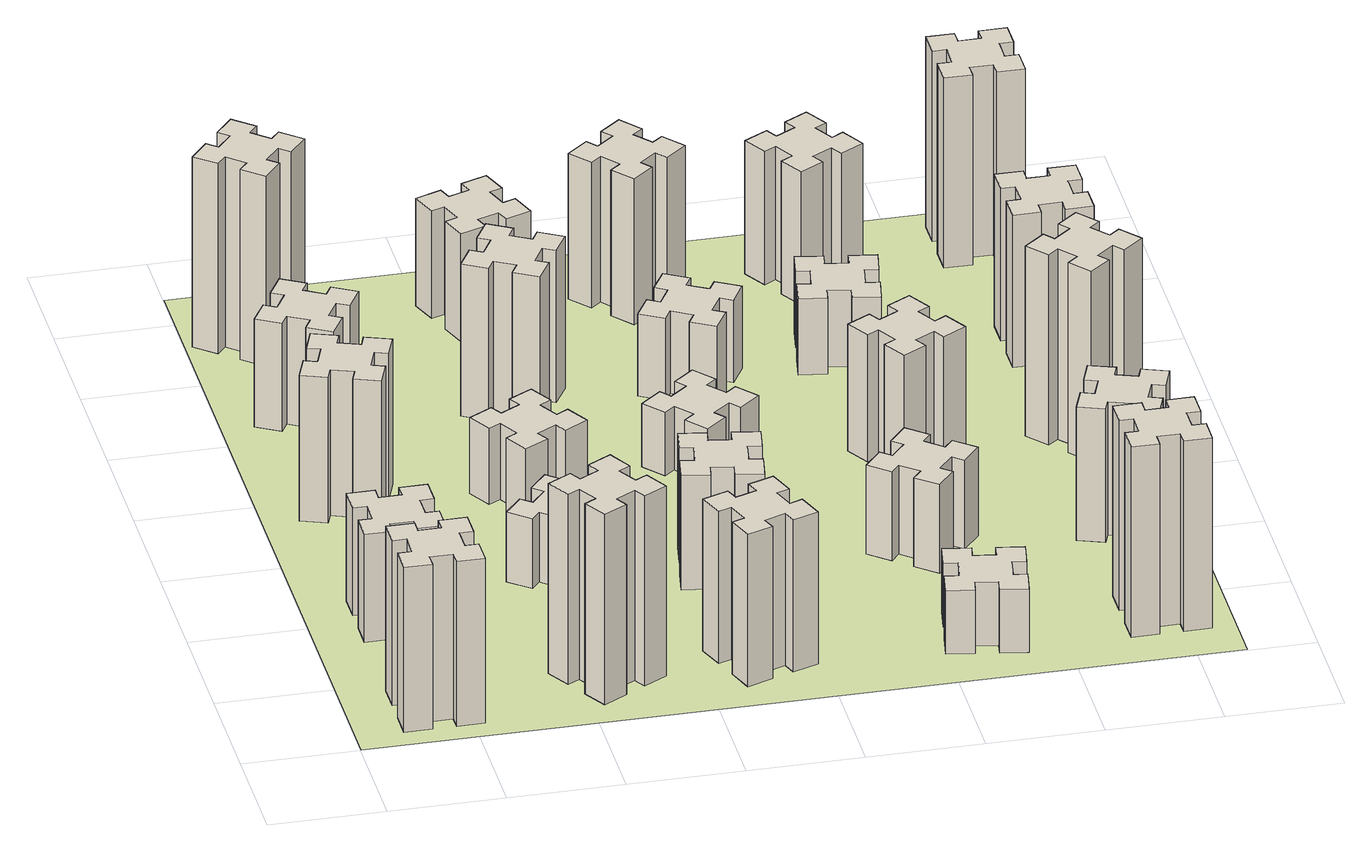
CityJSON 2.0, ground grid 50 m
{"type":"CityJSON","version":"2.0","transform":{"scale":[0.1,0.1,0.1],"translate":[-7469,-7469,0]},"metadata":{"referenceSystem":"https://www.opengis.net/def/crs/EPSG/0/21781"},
"CityObjects":{
"building1":{"type":"Building","attributes":{"class":"1000","function":"1000","usage":"1000","yearOfConstruction":2016,"roofType":"1000","measuredHeight":78,"storeysAboveGround":30,"storeysBelowGround":0},"geometry":[{"type":"Solid","lod":"1","boundaries":[[[[0,1,2,3,4,5,6,7,8,9,10,11,12,13,14,15,16,17,18,19]],[[17,16,20,21]],[[16,15,22,20]],[[15,14,23,22]],[[14,13,24,23]],[[13,12,25,24]],[[12,11,26,25]],[[11,10,27,26]],[[10,9,28,27]],[[9,8,29,28]],[[8,7,30,29]],[[7,6,31,30]],[[6,5,32,31]],[[5,4,33,32]],[[4,3,34,33]],[[3,2,35,34]],[[2,1,36,35]],[[1,0,37,36]],[[0,19,38,37]],[[19,18,39,38]],[[18,17,21,39]],[[24,25,26,27,28,29,30,31,32,33,34,35,36,37,38,39,21,20,22,23]]]]}]},
"building2":{"type":"Building","attributes":{"class":"1000","function":"1000","usage":"1000","yearOfConstruction":2016,"roofType":"1000","measuredHeight":51,"storeysAboveGround":30,"storeysBelowGround":0},"geometry":[{"type":"Solid","lod":"1","boundaries":[[[[40,41,42,43,44,45,46,47,48,49,50,51,52,53,54,55,56,57,58,59]],[[57,56,60,61]],[[56,55,62,60]],[[55,54,63,62]],[[54,53,64,63]],[[53,52,65,64]],[[52,51,66,65]],[[51,50,67,66]],[[50,49,68,67]],[[49,48,69,68]],[[48,47,70,69]],[[47,46,71,70]],[[46,45,72,71]],[[45,44,73,72]],[[44,43,74,73]],[[43,42,75,74]],[[42,41,76,75]],[[41,40,77,76]],[[40,59,78,77]],[[59,58,79,78]],[[58,57,61,79]],[[64,65,66,67,68,69,70,71,72,73,74,75,76,77,78,79,61,60,62,63]]]]}]},
"building3":{"type":"Building","attributes":{"class":"1000","function":"1000","usage":"1000","yearOfConstruction":2016,"roofType":"1000","measuredHeight":69,"storeysAboveGround":30,"storeysBelowGround":0},"geometry":[{"type":"Solid","lod":"1","boundaries":[[[[80,81,82,83,84,85,86,87,88,89,90,91,92,93,94,95,96,97,98,99]],[[97,96,100,101]],[[96,95,102,100]],[[95,94,103,102]],[[94,93,104,103]],[[93,92,105,104]],[[92,91,106,105]],[[91,90,107,106]],[[90,89,108,107]],[[89,88,109,108]],[[88,87,110,109]],[[87,86,111,110]],[[86,85,112,111]],[[85,84,113,112]],[[84,83,114,113]],[[83,82,115,114]],[[82,81,116,115]],[[81,80,117,116]],[[80,99,118,117]],[[99,98,119,118]],[[98,97,101,119]],[[104,105,106,107,108,109,110,111,112,113,114,115,116,117,118,119,101,100,102,103]]]]}]},
"building4":{"type":"Building","attributes":{"class":"1000","function":"1000","usage":"1000","yearOfConstruction":2016,"roofType":"1000","measuredHeight":51,"storeysAboveGround":30,"storeysBelowGround":0},"geometry":[{"type":"Solid","lod":"1","boundaries":[[[[120,121,122,123,124,125,126,127,128,129,130,131,132,133,134,135,136,137,138,139]],[[137,136,140,141]],[[136,135,142,140]],[[135,134,143,142]],[[134,133,144,143]],[[133,132,145,144]],[[132,131,146,145]],[[131,130,147,146]],[[130,129,148,147]],[[129,128,149,148]],[[128,127,150,149]],[[127,126,151,150]],[[126,125,152,151]],[[125,124,153,152]],[[124,123,154,153]],[[123,122,155,154]],[[122,121,156,155]],[[121,120,157,156]],[[120,139,158,157]],[[139,138,159,158]],[[138,137,141,159]],[[144,145,146,147,148,149,150,151,152,153,154,155,156,157,158,159,141,140,142,143]]]]}]},
"building5":{"type":"Building","attributes":{"class":"1000","function":"1000","usage":"1000","yearOfConstruction":2016,"roofType":"1000","measuredHeight":90,"storeysAboveGround":30,"storeysBelowGround":0},"geometry":[{"type":"Solid","lod":"1","boundaries":[[[[160,161,162,163,164,165,166,167,168,169,170,171,172,173,174,175,176,177,178,179]],[[177,176,180,181]],[[176,175,182,180]],[[175,174,183,182]],[[174,173,184,183]],[[173,172,185,184]],[[172,171,186,185]],[[171,170,187,186]],[[170,169,188,187]],[[169,168,189,188]],[[168,167,190,189]],[[167,166,191,190]],[[166,165,192,191]],[[165,164,193,192]],[[164,163,194,193]],[[163,162,195,194]],[[162,161,196,195]],[[161,160,197,196]],[[160,179,198,197]],[[179,178,199,198]],[[178,177,181,199]],[[184,185,186,187,188,189,190,191,192,193,194,195,196,197,198,199,181,180,182,183]]]]}]},
"building6":{"type":"Building","attributes":{"class":"1000","function":"1000","usage":"1000","yearOfConstruction":2016,"roofType":"1000","measuredHeight":90,"storeysAboveGround":30,"storeysBelowGround":0},"geometry":[{"type":"Solid","lod":"1","boundaries":[[[[200,201,202,203,204,205,206,207,208,209,210,211,212,213,214,215,216,217,218,219]],[[217,216,220,221]],[[216,215,222,220]],[[215,214,223,222]],[[214,213,224,223]],[[213,212,225,224]],[[212,211,226,225]],[[211,210,227,226]],[[210,209,228,227]],[[209,208,229,228]],[[208,207,230,229]],[[207,206,231,230]],[[206,205,232,231]],[[205,204,233,232]],[[204,203,234,233]],[[203,202,235,234]],[[202,201,236,235]],[[201,200,237,236]],[[200,219,238,237]],[[219,218,239,238]],[[218,217,221,239]],[[224,225,226,227,228,229,230,231,232,233,234,235,236,237,238,239,221,220,222,223]]]]}]},
"building7":{"type":"Building","attributes":{"class":"1000","function":"1000","usage":"1000","yearOfConstruction":2016,"roofType":"1000","measuredHeight":33,"storeysAboveGround":30,"storeysBelowGround":0},"geometry":[{"type":"Solid","lod":"1","boundaries":[[[[240,241,242,243,244,245,246,247,248,249,250,251,252,253,254,255,256,257,258,259]],[[257,256,260,261]],[[256,255,262,260]],[[255,254,263,262]],[[254,253,264,263]],[[253,252,265,264]],[[252,251,266,265]],[[251,250,267,266]],[[250,249,268,267]],[[249,248,269,268]],[[248,247,270,269]],[[247,246,271,270]],[[246,245,272,271]],[[245,244,273,272]],[[244,243,274,273]],[[243,242,275,274]],[[242,241,276,275]],[[241,240,277,276]],[[240,259,278,277]],[[259,258,279,278]],[[258,257,261,279]],[[264,265,266,267,268,269,270,271,272,273,274,275,276,277,278,279,261,260,262,263]]]]}]},
"building8":{"type":"Building","attributes":{"class":"1000","function":"1000","usage":"1000","yearOfConstruction":2016,"roofType":"1000","measuredHeight":36,"storeysAboveGround":30,"storeysBelowGround":0},"geometry":[{"type":"Solid","lod":"1","boundaries":[[[[280,281,282,283,284,285,286,287,288,289,290,291,292,293,294,295,296,297,298,299]],[[297,296,300,301]],[[296,295,302,300]],[[295,294,303,302]],[[294,293,304,303]],[[293,292,305,304]],[[292,291,306,305]],[[291,290,307,306]],[[290,289,308,307]],[[289,288,309,308]],[[288,287,310,309]],[[287,286,311,310]],[[286,285,312,311]],[[285,284,313,312]],[[284,283,314,313]],[[283,282,315,314]],[[282,281,316,315]],[[281,280,317,316]],[[280,299,318,317]],[[299,298,319,318]],[[298,297,301,319]],[[304,305,306,307,308,309,310,311,312,313,314,315,316,317,318,319,301,300,302,303]]]]}]},
"building9":{"type":"Building","attributes":{"class":"1000","function":"1000","usage":"1000","yearOfConstruction":2016,"roofType":"1000","measuredHeight":72,"storeysAboveGround":30,"storeysBelowGround":0},"geometry":[{"type":"Solid","lod":"1","boundaries":[[[[320,321,322,323,324,325,326,327,328,329,330,331,332,333,334,335,336,337,338,339]],[[337,336,340,341]],[[336,335,342,340]],[[335,334,343,342]],[[334,333,344,343]],[[333,332,345,344]],[[332,331,346,345]],[[331,330,347,346]],[[330,329,348,347]],[[329,328,349,348]],[[328,327,350,349]],[[327,326,351,350]],[[326,325,352,351]],[[325,324,353,352]],[[324,323,354,353]],[[323,322,355,354]],[[322,321,356,355]],[[321,320,357,356]],[[320,339,358,357]],[[339,338,359,358]],[[338,337,341,359]],[[344,345,346,347,348,349,350,351,352,353,354,355,356,357,358,359,341,340,342,343]]]]}]},
"building10":{"type":"Building","attributes":{"class":"1000","function":"1000","usage":"1000","yearOfConstruction":2016,"roofType":"1000","measuredHeight":72,"storeysAboveGround":30,"storeysBelowGround":0},"geometry":[{"type":"Solid","lod":"1","boundaries":[[[[360,361,362,363,364,365,366,367,368,369,370,371,372,373,374,375,376,377,378,379]],[[377,376,380,381]],[[376,375,382,380]],[[375,374,383,382]],[[374,373,384,383]],[[373,372,385,384]],[[372,371,386,385]],[[371,370,387,386]],[[370,369,388,387]],[[369,368,389,388]],[[368,367,390,389]],[[367,366,391,390]],[[366,365,392,391]],[[365,364,393,392]],[[364,363,394,393]],[[363,362,395,394]],[[362,361,396,395]],[[361,360,397,396]],[[360,379,398,397]],[[379,378,399,398]],[[378,377,381,399]],[[384,385,386,387,388,389,390,391,392,393,394,395,396,397,398,399,381,380,382,383]]]]}]},
"building11":{"type":"Building","attributes":{"class":"1000","function":"1000","usage":"1000","yearOfConstruction":2016,"roofType":"1000","measuredHeight":54,"storeysAboveGround":30,"storeysBelowGround":0},"geometry":[{"type":"Solid","lod":"1","boundaries":[[[[400,401,402,403,404,405,406,407,408,409,410,411,412,413,414,415,416,417,418,419]],[[417,416,420,421]],[[416,415,422,420]],[[415,414,423,422]],[[414,413,424,423]],[[413,412,425,424]],[[412,411,426,425]],[[411,410,427,426]],[[410,409,428,427]],[[409,408,429,428]],[[408,407,430,429]],[[407,406,431,430]],[[406,405,432,431]],[[405,404,433,432]],[[404,403,434,433]],[[403,402,435,434]],[[402,401,436,435]],[[401,400,437,436]],[[400,419,438,437]],[[419,418,439,438]],[[418,417,421,439]],[[424,425,426,427,428,429,430,431,432,433,434,435,436,437,438,439,421,420,422,423]]]]}]},
"building12":{"type":"Building","attributes":{"class":"1000","function":"1000","usage":"1000","yearOfConstruction":2016,"roofType":"1000","measuredHeight":51,"storeysAboveGround":30,"storeysBelowGround":0},"geometry":[{"type":"Solid","lod":"1","boundaries":[[[[440,441,442,443,444,445,446,447,448,449,450,451,452,453,454,455,456,457,458,459]],[[457,456,460,461]],[[456,455,462,460]],[[455,454,463,462]],[[454,453,464,463]],[[453,452,465,464]],[[452,451,466,465]],[[451,450,467,466]],[[450,449,468,467]],[[449,448,469,468]],[[448,447,470,469]],[[447,446,471,470]],[[446,445,472,471]],[[445,444,473,472]],[[444,443,474,473]],[[443,442,475,474]],[[442,441,476,475]],[[441,440,477,476]],[[440,459,478,477]],[[459,458,479,478]],[[458,457,461,479]],[[464,465,466,467,468,469,470,471,472,473,474,475,476,477,478,479,461,460,462,463]]]]}]},
"building13":{"type":"Building","attributes":{"class":"1000","function":"1000","usage":"1000","yearOfConstruction":2016,"roofType":"1000","measuredHeight":30,"storeysAboveGround":30,"storeysBelowGround":0},"geometry":[{"type":"Solid","lod":"1","boundaries":[[[[480,481,482,483,484,485,486,487,488,489,490,491,492,493,494,495,496,497,498,499]],[[497,496,500,501]],[[496,495,502,500]],[[495,494,503,502]],[[494,493,504,503]],[[493,492,505,504]],[[492,491,506,505]],[[491,490,507,506]],[[490,489,508,507]],[[489,488,509,508]],[[488,487,510,509]],[[487,486,511,510]],[[486,485,512,511]],[[485,484,513,512]],[[484,483,514,513]],[[483,482,515,514]],[[482,481,516,515]],[[481,480,517,516]],[[480,499,518,517]],[[499,498,519,518]],[[498,497,501,519]],[[504,505,506,507,508,509,510,511,512,513,514,515,516,517,518,519,501,500,502,503]]]]}]},
"building14":{"type":"Building","attributes":{"class":"1000","function":"1000","usage":"1000","yearOfConstruction":2016,"roofType":"1000","measuredHeight":39,"storeysAboveGround":30,"storeysBelowGround":0},"geometry":[{"type":"Solid","lod":"1","boundaries":[[[[520,521,522,523,524,525,526,527,528,529,530,531,532,533,534,535,536,537,538,539]],[[537,536,540,541]],[[536,535,542,540]],[[535,534,543,542]],[[534,533,544,543]],[[533,532,545,544]],[[532,531,546,545]],[[531,530,547,546]],[[530,529,548,547]],[[529,528,549,548]],[[528,527,550,549]],[[527,526,551,550]],[[526,525,552,551]],[[525,524,553,552]],[[524,523,554,553]],[[523,522,555,554]],[[522,521,556,555]],[[521,520,557,556]],[[520,539,558,557]],[[539,538,559,558]],[[538,537,541,559]],[[544,545,546,547,548,549,550,551,552,553,554,555,556,557,558,559,541,540,542,543]]]]}]},
"building15":{"type":"Building","attributes":{"class":"1000","function":"1000","usage":"1000","yearOfConstruction":2016,"roofType":"1000","measuredHeight":30,"storeysAboveGround":30,"storeysBelowGround":0},"geometry":[{"type":"Solid","lod":"1","boundaries":[[[[560,561,562,563,564,565,566,567,568,569,570,571,572,573,574,575,576,577,578,579]],[[577,576,580,581]],[[576,575,582,580]],[[575,574,583,582]],[[574,573,584,583]],[[573,572,585,584]],[[572,571,586,585]],[[571,570,587,586]],[[570,569,588,587]],[[569,568,589,588]],[[568,567,590,589]],[[567,566,591,590]],[[566,565,592,591]],[[565,564,593,592]],[[564,563,594,593]],[[563,562,595,594]],[[562,561,596,595]],[[561,560,597,596]],[[560,579,598,597]],[[579,578,599,598]],[[578,577,581,599]],[[584,585,586,587,588,589,590,591,592,593,594,595,596,597,598,599,581,580,582,583]]]]}]},
"building16":{"type":"Building","attributes":{"class":"1000","function":"1000","usage":"1000","yearOfConstruction":2016,"roofType":"1000","measuredHeight":69,"storeysAboveGround":30,"storeysBelowGround":0},"geometry":[{"type":"Solid","lod":"1","boundaries":[[[[600,601,602,603,604,605,606,607,608,609,610,611,612,613,614,615,616,617,618,619]],[[617,616,620,621]],[[616,615,622,620]],[[615,614,623,622]],[[614,613,624,623]],[[613,612,625,624]],[[612,611,626,625]],[[611,610,627,626]],[[610,609,628,627]],[[609,608,629,628]],[[608,607,630,629]],[[607,606,631,630]],[[606,605,632,631]],[[605,604,633,632]],[[604,603,634,633]],[[603,602,635,634]],[[602,601,636,635]],[[601,600,637,636]],[[600,619,638,637]],[[619,618,639,638]],[[618,617,621,639]],[[624,625,626,627,628,629,630,631,632,633,634,635,636,637,638,639,621,620,622,623]]]]}]},
"building17":{"type":"Building","attributes":{"class":"1000","function":"1000","usage":"1000","yearOfConstruction":2016,"roofType":"1000","measuredHeight":42,"storeysAboveGround":30,"storeysBelowGround":0},"geometry":[{"type":"Solid","lod":"1","boundaries":[[[[640,641,642,643,644,645,646,647,648,649,650,651,652,653,654,655,656,657,658,659]],[[657,656,660,661]],[[656,655,662,660]],[[655,654,663,662]],[[654,653,664,663]],[[653,652,665,664]],[[652,651,666,665]],[[651,650,667,666]],[[650,649,668,667]],[[649,648,669,668]],[[648,647,670,669]],[[647,646,671,670]],[[646,645,672,671]],[[645,644,673,672]],[[644,643,674,673]],[[643,642,675,674]],[[642,641,676,675]],[[641,640,677,676]],[[640,659,678,677]],[[659,658,679,678]],[[658,657,661,679]],[[664,665,666,667,668,669,670,671,672,673,674,675,676,677,678,679,661,660,662,663]]]]}]},
"building18":{"type":"Building","attributes":{"class":"1000","function":"1000","usage":"1000","yearOfConstruction":2016,"roofType":"1000","measuredHeight":60,"storeysAboveGround":30,"storeysBelowGround":0},"geometry":[{"type":"Solid","lod":"1","boundaries":[[[[680,681,682,683,684,685,686,687,688,689,690,691,692,693,694,695,696,697,698,699]],[[697,696,700,701]],[[696,695,702,700]],[[695,694,703,702]],[[694,693,704,703]],[[693,692,705,704]],[[692,691,706,705]],[[691,690,707,706]],[[690,689,708,707]],[[689,688,709,708]],[[688,687,710,709]],[[687,686,711,710]],[[686,685,712,711]],[[685,684,713,712]],[[684,683,714,713]],[[683,682,715,714]],[[682,681,716,715]],[[681,680,717,716]],[[680,699,718,717]],[[699,698,719,718]],[[698,697,701,719]],[[704,705,706,707,708,709,710,711,712,713,714,715,716,717,718,719,701,700,702,703]]]]}]},
"building19":{"type":"Building","attributes":{"class":"1000","function":"1000","usage":"1000","yearOfConstruction":2016,"roofType":"1000","measuredHeight":36,"storeysAboveGround":30,"storeysBelowGround":0},"geometry":[{"type":"Solid","lod":"1","boundaries":[[[[720,721,722,723,724,725,726,727,728,729,730,731,732,733,734,735,736,737,738,739]],[[737,736,740,741]],[[736,735,742,740]],[[735,734,743,742]],[[734,733,744,743]],[[733,732,745,744]],[[732,731,746,745]],[[731,730,747,746]],[[730,729,748,747]],[[729,728,749,748]],[[728,727,750,749]],[[727,726,751,750]],[[726,725,752,751]],[[725,724,753,752]],[[724,723,754,753]],[[723,722,755,754]],[[722,721,756,755]],[[721,720,757,756]],[[720,739,758,757]],[[739,738,759,758]],[[738,737,741,759]],[[744,745,746,747,748,749,750,751,752,753,754,755,756,757,758,759,741,740,742,743]]]]}]},
"building20":{"type":"Building","attributes":{"class":"1000","function":"1000","usage":"1000","yearOfConstruction":2016,"roofType":"1000","measuredHeight":90,"storeysAboveGround":30,"storeysBelowGround":0},"geometry":[{"type":"Solid","lod":"1","boundaries":[[[[760,761,762,763,764,765,766,767,768,769,770,771,772,773,774,775,776,777,778,779]],[[777,776,780,781]],[[776,775,782,780]],[[775,774,783,782]],[[774,773,784,783]],[[773,772,785,784]],[[772,771,786,785]],[[771,770,787,786]],[[770,769,788,787]],[[769,768,789,788]],[[768,767,790,789]],[[767,766,791,790]],[[766,765,792,791]],[[765,764,793,792]],[[764,763,794,793]],[[763,762,795,794]],[[762,761,796,795]],[[761,760,797,796]],[[760,779,798,797]],[[779,778,799,798]],[[778,777,781,799]],[[784,785,786,787,788,789,790,791,792,793,794,795,796,797,798,799,781,780,782,783]]]]}]},
"building21":{"type":"Building","attributes":{"class":"1000","function":"1000","usage":"1000","yearOfConstruction":2016,"roofType":"1000","measuredHeight":63,"storeysAboveGround":30,"storeysBelowGround":0},"geometry":[{"type":"Solid","lod":"1","boundaries":[[[[800,801,802,803,804,805,806,807,808,809,810,811,812,813,814,815,816,817,818,819]],[[817,816,820,821]],[[816,815,822,820]],[[815,814,823,822]],[[814,813,824,823]],[[813,812,825,824]],[[812,811,826,825]],[[811,810,827,826]],[[810,809,828,827]],[[809,808,829,828]],[[808,807,830,829]],[[807,806,831,830]],[[806,805,832,831]],[[805,804,833,832]],[[804,803,834,833]],[[803,802,835,834]],[[802,801,836,835]],[[801,800,837,836]],[[800,819,838,837]],[[819,818,839,838]],[[818,817,821,839]],[[824,825,826,827,828,829,830,831,832,833,834,835,836,837,838,839,821,820,822,823]]]]}]},
"building22":{"type":"Building","attributes":{"class":"1000","function":"1000","usage":"1000","yearOfConstruction":2016,"roofType":"1000","measuredHeight":63,"storeysAboveGround":30,"storeysBelowGround":0},"geometry":[{"type":"Solid","lod":"1","boundaries":[[[[840,841,842,843,844,845,846,847,848,849,850,851,852,853,854,855,856,857,858,859]],[[857,856,860,861]],[[856,855,862,860]],[[855,854,863,862]],[[854,853,864,863]],[[853,852,865,864]],[[852,851,866,865]],[[851,850,867,866]],[[850,849,868,867]],[[849,848,869,868]],[[848,847,870,869]],[[847,846,871,870]],[[846,845,872,871]],[[845,844,873,872]],[[844,843,874,873]],[[843,842,875,874]],[[842,841,876,875]],[[841,840,877,876]],[[840,859,878,877]],[[859,858,879,878]],[[858,857,861,879]],[[864,865,866,867,868,869,870,871,872,873,874,875,876,877,878,879,861,860,862,863]]]]}]},
"building23":{"type":"Building","attributes":{"class":"1000","function":"1000","usage":"1000","yearOfConstruction":2016,"roofType":"1000","measuredHeight":90,"storeysAboveGround":30,"storeysBelowGround":0},"geometry":[{"type":"Solid","lod":"1","boundaries":[[[[880,881,882,883,884,885,886,887,888,889,890,891,892,893,894,895,896,897,898,899]],[[897,896,900,901]],[[896,895,902,900]],[[895,894,903,902]],[[894,893,904,903]],[[893,892,905,904]],[[892,891,906,905]],[[891,890,907,906]],[[890,889,908,907]],[[889,888,909,908]],[[888,887,910,909]],[[887,886,911,910]],[[886,885,912,911]],[[885,884,913,912]],[[884,883,914,913]],[[883,882,915,914]],[[882,881,916,915]],[[881,880,917,916]],[[880,899,918,917]],[[899,898,919,918]],[[898,897,901,919]],[[904,905,906,907,908,909,910,911,912,913,914,915,916,917,918,919,901,900,902,903]]]]}]},
"building24":{"type":"Building","attributes":{"class":"1000","function":"1000","usage":"1000","yearOfConstruction":2016,"roofType":"1000","measuredHeight":72,"storeysAboveGround":30,"storeysBelowGround":0},"geometry":[{"type":"Solid","lod":"1","boundaries":[[[[920,921,922,923,924,925,926,927,928,929,930,931,932,933,934,935,936,937,938,939]],[[937,936,940,941]],[[936,935,942,940]],[[935,934,943,942]],[[934,933,944,943]],[[933,932,945,944]],[[932,931,946,945]],[[931,930,947,946]],[[930,929,948,947]],[[929,928,949,948]],[[928,927,950,949]],[[927,926,951,950]],[[926,925,952,951]],[[925,924,953,952]],[[924,923,954,953]],[[923,922,955,954]],[[922,921,956,955]],[[921,920,957,956]],[[920,939,958,957]],[[939,938,959,958]],[[938,937,941,959]],[[944,945,946,947,948,949,950,951,952,953,954,955,956,957,958,959,941,940,942,943]]]]}]},
"building25":{"type":"Building","attributes":{"class":"1000","function":"1000","usage":"1000","yearOfConstruction":2016,"roofType":"1000","measuredHeight":90,"storeysAboveGround":30,"storeysBelowGround":0},"geometry":[{"type":"Solid","lod":"1","boundaries":[[[[960,961,962,963,964,965,966,967,968,969,970,971,972,973,974,975,976,977,978,979]],[[977,976,980,981]],[[976,975,982,980]],[[975,974,983,982]],[[974,973,984,983]],[[973,972,985,984]],[[972,971,986,985]],[[971,970,987,986]],[[970,969,988,987]],[[969,968,989,988]],[[968,967,990,989]],[[967,966,991,990]],[[966,965,992,991]],[[965,964,993,992]],[[964,963,994,993]],[[963,962,995,994]],[[962,961,996,995]],[[961,960,997,996]],[[960,979,998,997]],[[979,978,999,998]],[[978,977,981,999]],[[984,985,986,987,988,989,990,991,992,993,994,995,996,997,998,999,981,980,982,983]]]]}]},
"landuse1":{"type":"LandUse","attributes":{"name":"plot1","function":"1010"},"geometry":[{"type":"MultiSurface","lod":"1","boundaries":[[[1000,1001,1002,1003]]]}]}
},
"vertices":[
[265,325,0],[265,225,0],[205,225,0],[205,105,0],[325,105,0],[325,165,0],[425,165,0],[425,105,0],[545,105,0],[545,225,0],[485,225,0],[485,325,0],[545,325,0],[545,445,0],[425,445,0],[425,385,0],[325,385,0],[325,445,0],[205,445,0],[205,325,0],[325,385,780],[325,445,780],[425,385,780],[425,445,780],[545,445,780],[545,325,780],[485,325,780],[485,225,780],[545,225,780],[545,105,780],[425,105,780],[425,165,780],[325,165,780],[325,105,780],[205,105,780],[205,225,780],[265,225,780],[265,325,780],[205,325,780],[205,445,780],
[265,1065,0],[265,965,0],[205,965,0],[205,845,0],[325,845,0],[325,905,0],[425,905,0],[425,845,0],[545,845,0],[545,965,0],[485,965,0],[485,1065,0],[545,1065,0],[545,1185,0],[425,1185,0],[425,1125,0],[325,1125,0],[325,1185,0],[205,1185,0],[205,1065,0],[325,1125,510],[325,1185,510],[425,1125,510],[425,1185,510],[545,1185,510],[545,1065,510],[485,1065,510],[485,965,510],[545,965,510],[545,845,510],[425,845,510],[425,905,510],[325,905,510],[325,845,510],[205,845,510],[205,965,510],[265,965,510],[265,1065,510],[205,1065,510],[205,1185,510],
[291,1869,0],[385,1835,0],[364,1779,0],[477,1737,0],[518,1850,0],[462,1871,0],[496,1965,0],[552,1944,0],[593,2057,0],[480,2098,0],[460,2042,0],[366,2076,0],[387,2132,0],[274,2173,0],[233,2060,0],[289,2040,0],[255,1946,0],[199,1967,0],[157,1854,0],[270,1813,0],[255,1946,690],[199,1967,690],[289,2040,690],[233,2060,690],[274,2173,690],[387,2132,690],[366,2076,690],[460,2042,690],[480,2098,690],[593,2057,690],[552,1944,690],[496,1965,690],[462,1871,690],[518,1850,690],[477,1737,690],[364,1779,690],[385,1835,690],[291,1869,690],[270,1813,690],[157,1854,690],
[446,2597,0],[496,2684,0],[548,2654,0],[608,2758,0],[504,2818,0],[474,2766,0],[387,2816,0],[417,2868,0],[313,2928,0],[253,2824,0],[305,2794,0],[255,2707,0],[203,2737,0],[143,2633,0],[247,2573,0],[277,2625,0],[364,2575,0],[334,2523,0],[438,2463,0],[498,2567,0],[364,2575,510],[334,2523,510],[277,2625,510],[247,2573,510],[143,2633,510],[203,2737,510],[255,2707,510],[305,2794,510],[253,2824,510],[313,2928,510],[417,2868,510],[387,2816,510],[474,2766,510],[504,2818,510],[608,2758,510],[548,2654,510],[496,2684,510],[446,2597,510],[498,2567,510],[438,2463,510],
[1127,255,0],[1214,305,0],[1244,253,0],[1348,313,0],[1288,417,0],[1236,387,0],[1186,474,0],[1238,504,0],[1178,608,0],[1074,548,0],[1104,496,0],[1017,446,0],[987,498,0],[883,438,0],[943,334,0],[995,364,0],[1045,277,0],[993,247,0],[1053,143,0],[1157,203,0],[1045,277,900],[993,247,900],[995,364,900],[943,334,900],[883,438,900],[987,498,900],[1017,446,900],[1104,496,900],[1074,548,900],[1178,608,900],[1238,504,900],[1186,474,900],[1236,387,900],[1288,417,900],[1348,313,900],[1244,253,900],[1214,305,900],[1127,255,900],[1157,203,900],[1053,143,900],
[384,3387,0],[308,3452,0],[346,3498,0],[254,3575,0],[177,3483,0],[223,3444,0],[159,3368,0],[113,3406,0],[36,3314,0],[128,3237,0],[166,3283,0],[243,3219,0],[204,3173,0],[296,3096,0],[373,3188,0],[327,3226,0],[392,3303,0],[438,3264,0],[515,3356,0],[423,3433,0],[392,3303,900],[438,3264,900],[327,3226,900],[373,3188,900],[296,3096,900],[204,3173,900],[243,3219,900],[166,3283,900],[128,3237,900],[36,3314,900],[113,3406,900],[159,3368,900],[223,3444,900],[177,3483,900],[254,3575,900],[346,3498,900],[308,3452,900],[384,3387,900],[423,3433,900],[515,3356,900],
[1224,1267,0],[1148,1332,0],[1186,1378,0],[1094,1455,0],[1017,1363,0],[1063,1324,0],[999,1248,0],[953,1286,0],[876,1194,0],[968,1117,0],[1006,1163,0],[1083,1099,0],[1044,1053,0],[1136,976,0],[1213,1068,0],[1167,1106,0],[1232,1183,0],[1278,1144,0],[1355,1236,0],[1263,1313,0],[1232,1183,330],[1278,1144,330],[1167,1106,330],[1213,1068,330],[1136,976,330],[1044,1053,330],[1083,1099,330],[1006,1163,330],[968,1117,330],[876,1194,330],[953,1286,330],[999,1248,330],[1063,1324,330],[1017,1363,330],[1094,1455,330],[1186,1378,330],[1148,1332,330],[1224,1267,330],[1263,1313,330],[1355,1236,330],
[995,1844,0],[1045,1757,0],[993,1727,0],[1053,1623,0],[1157,1683,0],[1127,1735,0],[1214,1785,0],[1244,1733,0],[1348,1793,0],[1288,1897,0],[1236,1867,0],[1186,1954,0],[1238,1984,0],[1178,2088,0],[1074,2028,0],[1104,1976,0],[1017,1926,0],[987,1978,0],[883,1918,0],[943,1814,0],[1017,1926,360],[987,1978,360],[1104,1976,360],[1074,2028,360],[1178,2088,360],[1238,1984,360],[1186,1954,360],[1236,1867,360],[1288,1897,360],[1348,1793,360],[1244,1733,360],[1214,1785,360],[1127,1735,360],[1157,1683,360],[1053,1623,360],[993,1727,360],[1045,1757,360],[995,1844,360],[943,1814,360],[883,1918,360],
[1765,496,0],[1671,462,0],[1650,518,0],[1537,477,0],[1579,364,0],[1635,385,0],[1669,291,0],[1613,270,0],[1654,157,0],[1767,199,0],[1746,255,0],[1840,289,0],[1860,233,0],[1973,274,0],[1932,387,0],[1876,366,0],[1842,460,0],[1898,480,0],[1857,593,0],[1744,552,0],[1842,460,720],[1898,480,720],[1876,366,720],[1932,387,720],[1973,274,720],[1860,233,720],[1840,289,720],[1746,255,720],[1767,199,720],[1654,157,720],[1613,270,720],[1669,291,720],[1635,385,720],[1579,364,720],[1537,477,720],[1650,518,720],[1671,462,720],[1765,496,720],[1744,552,720],[1857,593,720],
[1314,2666,0],[1227,2716,0],[1257,2768,0],[1153,2828,0],[1093,2724,0],[1145,2694,0],[1095,2607,0],[1043,2637,0],[983,2533,0],[1087,2473,0],[1117,2525,0],[1204,2475,0],[1174,2423,0],[1278,2363,0],[1338,2467,0],[1286,2497,0],[1336,2584,0],[1388,2554,0],[1448,2658,0],[1344,2718,0],[1336,2584,720],[1388,2554,720],[1286,2497,720],[1338,2467,720],[1278,2363,720],[1174,2423,720],[1204,2475,720],[1117,2525,720],[1087,2473,720],[983,2533,720],[1043,2637,720],[1095,2607,720],[1145,2694,720],[1093,2724,720],[1153,2828,720],[1257,2768,720],[1227,2716,720],[1314,2666,720],[1344,2718,720],[1448,2658,720],
[1855,1047,0],[1872,1145,0],[1931,1135,0],[1952,1253,0],[1834,1274,0],[1824,1215,0],[1725,1232,0],[1736,1291,0],[1617,1312,0],[1597,1194,0],[1656,1184,0],[1638,1085,0],[1579,1096,0],[1558,977,0],[1677,957,0],[1687,1016,0],[1785,998,0],[1775,939,0],[1893,918,0],[1914,1037,0],[1785,998,540],[1775,939,540],[1687,1016,540],[1677,957,540],[1558,977,540],[1579,1096,540],[1638,1085,540],[1656,1184,540],[1597,1194,540],[1617,1312,540],[1736,1291,540],[1725,1232,540],[1824,1215,540],[1834,1274,540],[1952,1253,540],[1931,1135,540],[1872,1145,540],[1855,1047,540],[1914,1037,540],[1893,918,540],
[1225,3456,0],[1131,3422,0],[1110,3478,0],[997,3437,0],[1039,3324,0],[1095,3345,0],[1129,3251,0],[1073,3230,0],[1114,3117,0],[1227,3159,0],[1206,3215,0],[1300,3249,0],[1320,3193,0],[1433,3234,0],[1392,3347,0],[1336,3326,0],[1302,3420,0],[1358,3440,0],[1317,3553,0],[1204,3512,0],[1302,3420,510],[1358,3440,510],[1336,3326,510],[1392,3347,510],[1433,3234,510],[1320,3193,510],[1300,3249,510],[1206,3215,510],[1227,3159,510],[1114,3117,510],[1073,3230,510],[1129,3251,510],[1095,3345,510],[1039,3324,510],[997,3437,510],[1110,3478,510],[1131,3422,510],[1225,3456,510],[1204,3512,510],[1317,3553,510],
[1972,1988,0],[1907,2064,0],[1953,2103,0],[1876,2195,0],[1784,2118,0],[1823,2072,0],[1746,2007,0],[1708,2053,0],[1616,1976,0],[1693,1884,0],[1739,1923,0],[1803,1846,0],[1757,1808,0],[1834,1716,0],[1926,1793,0],[1888,1839,0],[1964,1903,0],[2003,1857,0],[2095,1934,0],[2018,2026,0],[1964,1903,300],[2003,1857,300],[1888,1839,300],[1926,1793,300],[1834,1716,300],[1757,1808,300],[1803,1846,300],[1739,1923,300],[1693,1884,300],[1616,1976,300],[1708,2053,300],[1746,2007,300],[1823,2072,300],[1784,2118,300],[1876,2195,300],[1953,2103,300],[1907,2064,300],[1972,1988,300],[2018,2026,300],[2095,1934,300],
[2026,2497,0],[2076,2584,0],[2128,2554,0],[2188,2658,0],[2084,2718,0],[2054,2666,0],[1967,2716,0],[1997,2768,0],[1893,2828,0],[1833,2724,0],[1885,2694,0],[1835,2607,0],[1783,2637,0],[1723,2533,0],[1827,2473,0],[1857,2525,0],[1944,2475,0],[1914,2423,0],[2018,2363,0],[2078,2467,0],[1944,2475,390],[1914,2423,390],[1857,2525,390],[1827,2473,390],[1723,2533,390],[1783,2637,390],[1835,2607,390],[1885,2694,390],[1833,2724,390],[1893,2828,390],[1997,2768,390],[1967,2716,390],[2054,2666,390],[2084,2718,390],[2188,2658,390],[2128,2554,390],[2076,2584,390],[2026,2497,390],[2078,2467,390],[2018,2363,390],
[2596,444,0],[2578,345,0],[2519,356,0],[2498,237,0],[2617,217,0],[2627,276,0],[2725,258,0],[2715,199,0],[2833,178,0],[2854,297,0],[2795,307,0],[2812,405,0],[2871,395,0],[2892,513,0],[2774,534,0],[2764,475,0],[2665,492,0],[2676,551,0],[2557,572,0],[2537,454,0],[2665,492,300],[2676,551,300],[2764,475,300],[2774,534,300],[2892,513,300],[2871,395,300],[2812,405,300],[2795,307,300],[2854,297,300],[2833,178,300],[2715,199,300],[2725,258,300],[2627,276,300],[2617,217,300],[2498,237,300],[2519,356,300],[2578,345,300],[2596,444,300],[2537,454,300],[2557,572,300],
[1888,3219,0],[1964,3283,0],[2003,3237,0],[2095,3314,0],[2018,3406,0],[1972,3368,0],[1907,3444,0],[1953,3483,0],[1876,3575,0],[1784,3498,0],[1823,3452,0],[1746,3387,0],[1708,3433,0],[1616,3356,0],[1693,3264,0],[1739,3303,0],[1803,3226,0],[1757,3188,0],[1834,3096,0],[1926,3173,0],[1803,3226,690],[1757,3188,690],[1739,3303,690],[1693,3264,690],[1616,3356,690],[1708,3433,690],[1746,3387,690],[1823,3452,690],[1784,3498,690],[1876,3575,690],[1953,3483,690],[1907,3444,690],[1972,3368,690],[2018,3406,690],[2095,3314,690],[2003,3237,690],[1964,3283,690],[1888,3219,690],[1926,3173,690],[1834,3096,690],
[2647,1006,0],[2712,1083,0],[2758,1044,0],[2835,1136,0],[2743,1213,0],[2704,1167,0],[2628,1232,0],[2666,1278,0],[2574,1355,0],[2497,1263,0],[2543,1224,0],[2479,1148,0],[2433,1186,0],[2356,1094,0],[2448,1017,0],[2486,1063,0],[2563,999,0],[2524,953,0],[2616,876,0],[2693,968,0],[2563,999,420],[2524,953,420],[2486,1063,420],[2448,1017,420],[2356,1094,420],[2433,1186,420],[2479,1148,420],[2543,1224,420],[2497,1263,420],[2574,1355,420],[2666,1278,420],[2628,1232,420],[2704,1167,420],[2743,1213,420],[2835,1136,420],[2758,1044,420],[2712,1083,420],[2647,1006,420],[2693,968,420],[2616,876,420],
[2816,1867,0],[2766,1954,0],[2818,1984,0],[2758,2088,0],[2654,2028,0],[2684,1976,0],[2597,1926,0],[2567,1978,0],[2463,1918,0],[2523,1814,0],[2575,1844,0],[2625,1757,0],[2573,1727,0],[2633,1623,0],[2737,1683,0],[2707,1735,0],[2794,1785,0],[2824,1733,0],[2928,1793,0],[2868,1897,0],[2794,1785,600],[2824,1733,600],[2707,1735,600],[2737,1683,600],[2633,1623,600],[2573,1727,600],[2625,1757,600],[2575,1844,600],[2523,1814,600],[2463,1918,600],[2567,1978,600],[2597,1926,600],[2684,1976,600],[2654,2028,600],[2758,2088,600],[2818,1984,600],[2766,1954,600],[2816,1867,600],[2868,1897,600],[2928,1793,600],
[2664,2795,0],[2565,2812,0],[2576,2871,0],[2457,2892,0],[2437,2774,0],[2496,2764,0],[2478,2665,0],[2419,2676,0],[2398,2557,0],[2517,2537,0],[2527,2596,0],[2625,2578,0],[2615,2519,0],[2733,2498,0],[2754,2617,0],[2695,2627,0],[2712,2725,0],[2771,2715,0],[2792,2833,0],[2674,2854,0],[2712,2725,360],[2771,2715,360],[2695,2627,360],[2754,2617,360],[2733,2498,360],[2615,2519,360],[2625,2578,360],[2527,2596,360],[2517,2537,360],[2398,2557,360],[2419,2676,360],[2478,2665,360],[2496,2764,360],[2437,2774,360],[2457,2892,360],[2576,2871,360],[2565,2812,360],[2664,2795,360],[2674,2854,360],[2792,2833,360],
[3325,425,0],[3325,325,0],[3265,325,0],[3265,205,0],[3385,205,0],[3385,265,0],[3485,265,0],[3485,205,0],[3605,205,0],[3605,325,0],[3545,325,0],[3545,425,0],[3605,425,0],[3605,545,0],[3485,545,0],[3485,485,0],[3385,485,0],[3385,545,0],[3265,545,0],[3265,425,0],[3385,485,900],[3385,545,900],[3485,485,900],[3485,545,900],[3605,545,900],[3605,425,900],[3545,425,900],[3545,325,900],[3605,325,900],[3605,205,900],[3485,205,900],[3485,265,900],[3385,265,900],[3385,205,900],[3265,205,900],[3265,325,900],[3325,325,900],[3325,425,900],[3265,425,900],[3265,545,900],
[2716,3347,0],[2666,3434,0],[2718,3464,0],[2658,3568,0],[2554,3508,0],[2584,3456,0],[2497,3406,0],[2467,3458,0],[2363,3398,0],[2423,3294,0],[2475,3324,0],[2525,3237,0],[2473,3207,0],[2533,3103,0],[2637,3163,0],[2607,3215,0],[2694,3265,0],[2724,3213,0],[2828,3273,0],[2768,3377,0],[2694,3265,630],[2724,3213,630],[2607,3215,630],[2637,3163,630],[2533,3103,630],[2473,3207,630],[2525,3237,630],[2475,3324,630],[2423,3294,630],[2363,3398,630],[2467,3458,630],[2497,3406,630],[2584,3456,630],[2554,3508,630],[2658,3568,630],[2718,3464,630],[2666,3434,630],[2716,3347,630],[2768,3377,630],[2828,3273,630],
[3351,1029,0],[3445,995,0],[3424,939,0],[3537,897,0],[3578,1010,0],[3522,1031,0],[3556,1125,0],[3612,1104,0],[3653,1217,0],[3540,1258,0],[3520,1202,0],[3426,1236,0],[3447,1292,0],[3334,1333,0],[3293,1220,0],[3349,1200,0],[3315,1106,0],[3259,1127,0],[3217,1014,0],[3330,973,0],[3315,1106,630],[3259,1127,630],[3349,1200,630],[3293,1220,630],[3334,1333,630],[3447,1292,630],[3426,1236,630],[3520,1202,630],[3540,1258,630],[3653,1217,630],[3612,1104,630],[3556,1125,630],[3522,1031,630],[3578,1010,630],[3537,897,630],[3424,939,630],[3445,995,630],[3351,1029,630],[3330,973,630],[3217,1014,630],
[3552,1888,0],[3487,1964,0],[3533,2003,0],[3456,2095,0],[3364,2018,0],[3403,1972,0],[3326,1907,0],[3288,1953,0],[3196,1876,0],[3273,1784,0],[3319,1823,0],[3383,1746,0],[3337,1708,0],[3414,1616,0],[3506,1693,0],[3468,1739,0],[3544,1803,0],[3583,1757,0],[3675,1834,0],[3598,1926,0],[3544,1803,900],[3583,1757,900],[3468,1739,900],[3506,1693,900],[3414,1616,900],[3337,1708,900],[3383,1746,900],[3319,1823,900],[3273,1784,900],[3196,1876,900],[3288,1953,900],[3326,1907,900],[3403,1972,900],[3364,2018,900],[3456,2095,900],[3533,2003,900],[3487,1964,900],[3552,1888,900],[3598,1926,900],[3675,1834,900],
[3485,2705,0],[3385,2705,0],[3385,2765,0],[3265,2765,0],[3265,2645,0],[3325,2645,0],[3325,2545,0],[3265,2545,0],[3265,2425,0],[3385,2425,0],[3385,2485,0],[3485,2485,0],[3485,2425,0],[3605,2425,0],[3605,2545,0],[3545,2545,0],[3545,2645,0],[3605,2645,0],[3605,2765,0],[3485,2765,0],[3545,2645,720],[3605,2645,720],[3545,2545,720],[3605,2545,720],[3605,2425,720],[3485,2425,720],[3485,2485,720],[3385,2485,720],[3385,2425,720],[3265,2425,720],[3265,2545,720],[3325,2545,720],[3325,2645,720],[3265,2645,720],[3265,2765,720],[3385,2765,720],[3385,2705,720],[3485,2705,720],[3485,2765,720],[3605,2765,720],
[3285,3325,0],[3385,3325,0],[3385,3265,0],[3505,3265,0],[3505,3385,0],[3445,3385,0],[3445,3485,0],[3505,3485,0],[3505,3605,0],[3385,3605,0],[3385,3545,0],[3285,3545,0],[3285,3605,0],[3165,3605,0],[3165,3485,0],[3225,3485,0],[3225,3385,0],[3165,3385,0],[3165,3265,0],[3285,3265,0],[3225,3385,900],[3165,3385,900],[3225,3485,900],[3165,3485,900],[3165,3605,900],[3285,3605,900],[3285,3545,900],[3385,3545,900],[3385,3605,900],[3505,3605,900],[3505,3485,900],[3445,3485,900],[3445,3385,900],[3505,3385,900],[3505,3265,900],[3385,3265,900],[3385,3325,900],[3285,3325,900],[3285,3265,900],[3165,3265,900],
[5,3705,0],[3705,3705,0],[3705,5,0],[5,5,0]
]}
